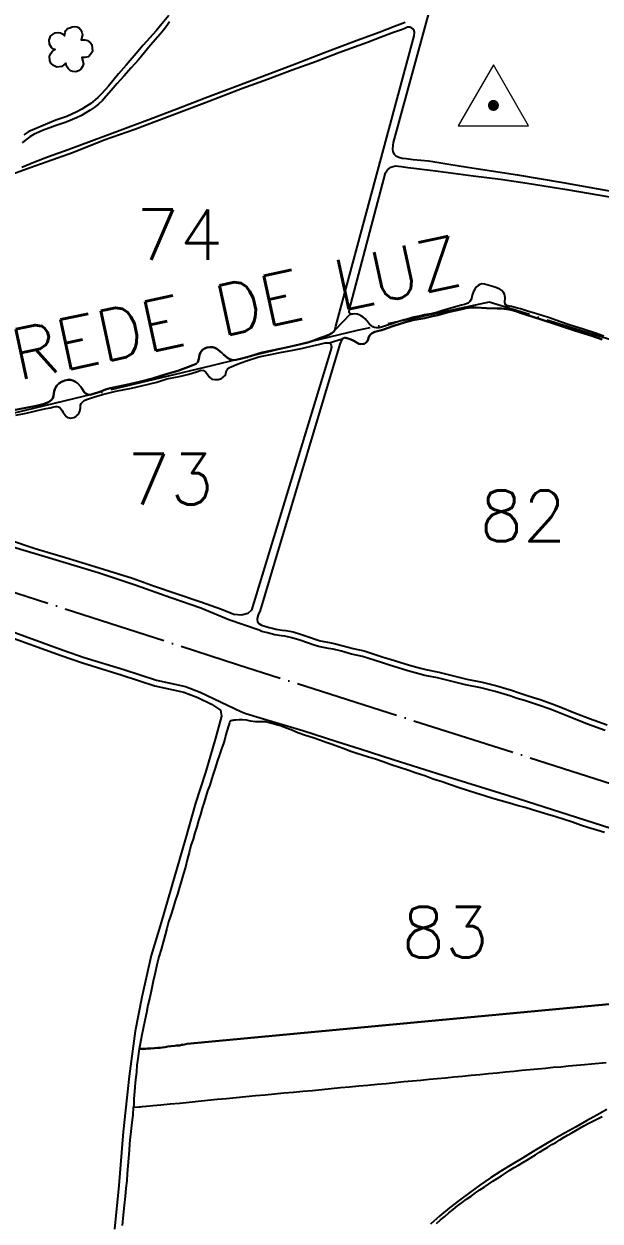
# Model space of a CAD drawing. Extents: x 739818 to 746118, y 7816232 to 7825142.
# Drawn here: x 742053 to 742497, y 7820319 to 7821242 of the extents above; entities that cross this region are included whole.
import ezdxf
from ezdxf.enums import TextEntityAlignment as Align

# ---------------------------------------------------------------- set-up
doc = ezdxf.new("R2010")
doc.units = 0
doc.header["$MEASUREMENT"] = 0
for name, pattern in [('CONTINUO', [0]), ('TAPUME', [94, 80, -7, 0, -7]), ('TRACO-PONTO', [94, 80, -7, 0, -7])]:
    doc.linetypes.add(name, pattern=pattern)
for name, color, linetype in [('0114001148047', 5, 'Continuous'), ('0114001148048', 5, 'Continuous'), ('0114001148065', 5, 'Continuous'), ('0114001148073', 5, 'Continuous'), ('0114001148074', 5, 'Continuous'), ('0114001148075', 5, 'Continuous'), ('0114001148076', 5, 'Continuous'), ('0114001148077', 5, 'Continuous'), ('0114001148082', 5, 'Continuous'), ('0114001148083', 5, 'Continuous'), ('_SIMBOLO ARVORE', 118, 'Continuous'), ('REDE_DE_LUZ', 6, 'Continuous'), ('RESERVA', 3, 'Continuous'), ('TEXTO', 7, 'Continuous'), ('TEXTO_NUN_TAL', 7, 'Continuous')]:
    doc.layers.add(name, color=color, linetype=linetype)
doc.layers.add('TEXTO_DIVERSOS', color=7, linetype='Continuous', lineweight=5)
doc.styles.add('Simplex', font='simplex.shx')

msp = doc.modelspace()

# ---------------------------------------------------------------- linework, layer by layer
at = {"layer": '0114001148047', "elevation": 607.35}
for points in [[(742128.62, 7820316.14), (742129.44, 7820324.33), (742130.25, 7820331.77), (742130.97, 7820338.47), (742131.56, 7820344.68), (742132.14, 7820350.44), (742132.57, 7820356.08), (742132.98, 7820361.97), (742133.43, 7820368.01), (742133.91, 7820373.85), (742134.39, 7820379.27), (742134.87, 7820383.97), (742135.33, 7820388.44), (742135.85, 7820393.01), (742136.4, 7820397.45), (742136.8, 7820400.95), (742137.17, 7820407.16), (742141.49, 7820407.32), (742142.31, 7820407.4), (742144.08, 7820407.64), (742147.15, 7820408.03), (742152.01, 7820408.48), (742158.23, 7820408.92), (742165.32, 7820409.72), (742172.88, 7820410.33), (742179.99, 7820410.98), (742187.04, 7820411.69), (742194.22, 7820412.49), (742201.52, 7820413.23), (742208.9, 7820413.87), (742216.29, 7820414.61), (742223.7, 7820415.31), (742231.14, 7820416.05), (742238.51, 7820416.81), (742245.78, 7820417.56), (742253.07, 7820418.18), (742260.39, 7820418.81), (742267.68, 7820419.44), (742274.98, 7820420.13), (742282.24, 7820420.84), (742289.47, 7820421.57), (742296.67, 7820422.25), (742303.74, 7820422.91), (742310.8, 7820423.58), (742317.85, 7820424.15), (742324.92, 7820424.79), (742331.91, 7820425.5), (742338.78, 7820426.2), (742345.48, 7820426.88), (742352.08, 7820427.49), (742358.59, 7820428.06), (742365.03, 7820428.7), (742371.31, 7820429.24), (742377.52, 7820429.67), (742384.02, 7820430.44), (742390.68, 7820431.16), (742397.43, 7820431.82), (742404.15, 7820432.4), (742410.81, 7820433.01), (742417.35, 7820433.68), (742423.86, 7820434.33), (742430.21, 7820434.99), (742436.46, 7820435.62), (742442.6, 7820436.17), (742448.72, 7820436.68), (742454.77, 7820437.3), (742460.72, 7820437.88), (742466.54, 7820438.38), (742472.43, 7820438.91), (742478.63, 7820439.42), (742484.74, 7820440.09), (742490.22, 7820440.68), (742495.76, 7820441.21), (742501.44, 7820441.72)], [(742501.91, 7820405.27), (742494.22, 7820401.03), (742486.4, 7820396.59), (742478.26, 7820392.04), (742469.94, 7820387.45), (742461.67, 7820382.69), (742453.5, 7820377.85), (742445.33, 7820372.92), (742436.98, 7820368.02), (742428.68, 7820363), (742420.39, 7820357.95), (742412.22, 7820352.69), (742404.17, 7820347.2), (742396.33, 7820341.38), (742388.43, 7820335.64), (742380.72, 7820329.63), (742373.24, 7820323.48), (742365.96, 7820317.06)]]:
    msp.add_lwpolyline(points, dxfattribs=at)
at = {"layer": '0114001148048', "linetype": 'ByBlock', "elevation": 603.2}
msp.add_lwpolyline([(742035.73, 7820771.65), (742081.37, 7820755.04), (742097.67, 7820749.43), (742128.31, 7820740.04), (742153.58, 7820731.74), (742175.97, 7820726.93), (742186.76, 7820722.69), (742197.18, 7820717.72), (742204.1, 7820713.03), (742204.84, 7820708.46), (742200.26, 7820691.48), (742192.71, 7820665.09), (742185.02, 7820641.28), (742176.89, 7820613.19), (742168.68, 7820584.98), (742158.39, 7820549.45), (742150.76, 7820523.96), (742143.41, 7820491.98), (742138.32, 7820465.74), (742133.81, 7820430.97), (742129.02, 7820388.1), (742125.87, 7820346.88), (742122.41, 7820313.28)], dxfattribs=at)
at = {"layer": '0114001148065'}
msp.add_lwpolyline([(742370.8, 7820317.55), (742373.87, 7820320.36), (742377, 7820323.08), (742380.3, 7820325.74), (742383.63, 7820328.43), (742386.98, 7820331.13), (742390.41, 7820333.73), (742393.9, 7820336.22), (742397.35, 7820338.68), (742400.76, 7820341.08), (742404.13, 7820343.39), (742407.43, 7820345.66), (742410.72, 7820347.91), (742414.01, 7820350.15), (742417.39, 7820352.31), (742420.78, 7820354.4), (742424, 7820356.46), (742427.22, 7820358.54), (742430.58, 7820360.6), (742433.9, 7820362.54), (742437.13, 7820364.5), (742440.26, 7820366.4), (742443.58, 7820368.41), (742446.9, 7820370.47), (742450.19, 7820372.5), (742453.43, 7820374.46), (742456.53, 7820376.45), (742459.58, 7820378.31), (742462.62, 7820380.09), (742465.65, 7820381.91), (742468.71, 7820383.74), (742471.81, 7820385.55), (742474.94, 7820387.33), (742478.06, 7820389.09), (742481.21, 7820390.94), (742484.4, 7820392.78), (742487.73, 7820394.59), (742491.18, 7820396.38), (742494.72, 7820398.19), (742498.29, 7820400.02)], dxfattribs=at)
at = {"layer": '0114001148073', "linetype": 'ByBlock'}
msp.add_lwpolyline([(742046.31, 7820940.26), (742054.44, 7820941.71), (742066.26, 7820944.52), (742069.68, 7820945.32), (742072.93, 7820946.04), (742075.64, 7820946.6), (742077.34, 7820946.9), (742078.36, 7820946.98), (742079.22, 7820946.82), (742080.28, 7820946.17), (742081.08, 7820945.24), (742081.85, 7820944.09), (742082.7, 7820942.74), (742084.39, 7820940.19), (742085.24, 7820939.35), (742086.33, 7820938.56), (742087.44, 7820938.1), (742088.7, 7820938.05), (742089.83, 7820938.15), (742091.1, 7820938.46), (742092.57, 7820939.26), (742093.2, 7820939.73), (742094.59, 7820941.04), (742095.23, 7820942.15), (742095.75, 7820943.33), (742096.03, 7820944.59), (742096.18, 7820945.95), (742096.21, 7820947.34), (742096.26, 7820948.38), (742096.65, 7820949.15), (742098.01, 7820950.65), (742099.15, 7820951.53), (742100.88, 7820952.41), (742103.23, 7820953.24), (742106.32, 7820954.13), (742113.11, 7820956.18), (742123.46, 7820958.67), (742135.51, 7820961.09), (742143.39, 7820962.98), (742155.1, 7820965.8), (742162.79, 7820968.15), (742170.9, 7820969.85), (742174.69, 7820970.65), (742179.82, 7820971.95), (742185.71, 7820973.76), (742189.37, 7820975.06), (742191.16, 7820974.76), (742192.55, 7820973.77), (742194.53, 7820971.4), (742195.72, 7820969.62), (742197.5, 7820967.97), (742199.88, 7820967.64), (742202.39, 7820967.7), (742205.03, 7820968.63), (742206.16, 7820969.62), (742208.1, 7820971.2), (742208.38, 7820972.34), (742208.86, 7820974.58), (742209.49, 7820975.66), (742211.12, 7820977.06), (742212.41, 7820977.64), (742216.47, 7820979.33), (742219.86, 7820980.63), (742224.34, 7820982.18), (742233.78, 7820985.25), (742242.74, 7820986.99), (742250.09, 7820988.51), (742259.91, 7820990.36), (742267.68, 7820992.01), (742276.16, 7820993.83), (742279.8, 7820994.74), (742282.74, 7820995.43), (742284.88, 7820996.06), (742287.92, 7820995.97), (742288.97, 7820995.16), (742289.51, 7820993.96), (742289.79, 7820992.57), (742288.98, 7820989.75), (742228.12, 7820790.15), (742225.14, 7820787.44), (742220.25, 7820786.09), (742214.45, 7820786.8), (742204.89, 7820790.63), (742189.14, 7820796.2), (742169.31, 7820802.9), (742153.39, 7820808.3), (742136.25, 7820814.52), (742107.29, 7820823.46), (742087.13, 7820829.54), (742061.34, 7820837.25), (742040.7, 7820844.13)], dxfattribs=at)
at = {"layer": '0114001148074', "linetype": 'ByBlock'}
for points in [[(742122.59, 7820961.78), (742131.41, 7820963.57), (742141.5, 7820966.08), (742152.55, 7820968.91), (742162.4, 7820971.85), (742171.19, 7820974.54), (742179.6, 7820977.55), (742182.95, 7820978.71), (742185.29, 7820979.77), (742186.63, 7820981.05), (742187.59, 7820983.59), (742187.76, 7820985.01), (742187.99, 7820986.76), (742188.67, 7820988.56), (742189.98, 7820990.31), (742191.75, 7820991.69), (742193.96, 7820992.46), (742196.17, 7820992.69), (742198.15, 7820992.6), (742199.81, 7820992.17), (742201.39, 7820991.4), (742205.26, 7820988.22), (742206.58, 7820987), (742209.65, 7820984.5), (742211.44, 7820983.42), (742213.68, 7820982.77), (742216.31, 7820982.86), (742219.55, 7820983.61), (742227.35, 7820985.62), (742236.38, 7820988.48), (742241.27, 7820989.58), (742251.16, 7820991.51), (742261.73, 7820993.99), (742271.58, 7820996.27), (742276.15, 7820997.92), (742280.6, 7820999.5), (742284.33, 7821000.78), (742287.62, 7821002.13), (742290.11, 7821003.39), (742291.32, 7821004.39), (742292.22, 7821005.8), (742293.04, 7821008.75), (742353.48, 7821232.61), (742353.7, 7821235.04), (742353.35, 7821236.45), (742352.55, 7821237.77), (742351.5, 7821238.62), (742350.16, 7821239.11), (742348.37, 7821239.11), (742346.24, 7821238.24), (742343.72, 7821237.21), (742337.48, 7821234.95), (742328.12, 7821231.43), (742317.59, 7821227.44), (742295.42, 7821219.43), (742278.08, 7821212.82), (742259.5, 7821206.01), (742240.41, 7821198.95), (742221.13, 7821191.91), (742191.85, 7821180.69), (742162.63, 7821169.61), (742138.04, 7821160.35), (742114.5, 7821152.01), (742090.92, 7821142.74), (742070.53, 7821135.46), (742057.56, 7821130.72), (742044.17, 7821125.88)], [(742044.61, 7820944.17), (742059.54, 7820947.05), (742064.03, 7820948.02), (742068.15, 7820949.1), (742071.5, 7820950.29), (742073.68, 7820951.88), (742075.04, 7820953.5), (742075.5, 7820955.24), (742075.71, 7820956.89), (742076.03, 7820958.64), (742076.51, 7820960.35), (742077.22, 7820961.9), (742078.11, 7820963.24), (742079.53, 7820964.6), (742081.62, 7820965.89), (742084.06, 7820966.92), (742086.41, 7820967.46), (742088.45, 7820967.44), (742090.45, 7820967.01), (742092.43, 7820966.03), (742093.94, 7820964.88), (742096.46, 7820962), (742097.48, 7820960.44), (742099.32, 7820957.75), (742100.3, 7820956.91), (742101.83, 7820956.16), (742103.77, 7820955.99), (742106.06, 7820956.62), (742108.84, 7820957.53), (742111.93, 7820958.63), (742115.46, 7820959.94), (742119.01, 7820960.99), (742122.59, 7820961.78)]]:
    msp.add_lwpolyline(points, dxfattribs=at)
at = {"layer": '0114001148075', "linetype": 'ByBlock'}
for points in [[(742050.94, 7821131.28), (742060.27, 7821135.1), (742071.57, 7821139.61), (742086.67, 7821145.02), (742104.76, 7821151.56), (742122.83, 7821158.22), (742150.16, 7821168.55), (742170.64, 7821176.24), (742192.26, 7821184.64), (742215.02, 7821193.32), (742237.99, 7821202.06), (742261.17, 7821210.58), (742284.41, 7821219.54), (742307.42, 7821228.41), (742326.53, 7821235.4), (742338.42, 7821240.03), (742346.59, 7821242.96)], [(742164.96, 7821243.34), (742162.77, 7821240.18), (742160.32, 7821236.97), (742157.74, 7821233.71), (742150.23, 7821225.27), (742147.84, 7821222.46), (742140.91, 7821214.12), (742135.35, 7821207.9), (742129.73, 7821201.51), (742124.23, 7821195.46), (742121.65, 7821192.36), (742116.06, 7821185.91), (742113.15, 7821182.71), (742110.07, 7821179.74), (742106.9, 7821177.27), (742103.76, 7821175.16), (742100.37, 7821173.13), (742096.89, 7821171.1), (742093.24, 7821169.26), (742085.26, 7821166.11), (742076.79, 7821163.21), (742072.53, 7821161.66), (742068.21, 7821159.99), (742064.11, 7821158.39), (742060.4, 7821156.64), (742057.06, 7821154.6), (742054.05, 7821152.39), (742051.21, 7821150.05)]]:
    msp.add_lwpolyline(points, dxfattribs=at)
at = {"layer": '0114001148076', "linetype": 'ByBlock'}
msp.add_lwpolyline([(742466.65, 7821622.35), (742337.38, 7821150.37), (742336.99, 7821148.15), (742336.74, 7821145.17), (742337.07, 7821143.02), (742337.94, 7821141.47), (742339.45, 7821140.05), (742341.57, 7821138.97), (742344.29, 7821138.36), (742347.24, 7821138.04), (742352.69, 7821137.23), (742358.51, 7821136.83), (742364.64, 7821136.2), (742367.76, 7821135.68), (742380.1, 7821133.72), (742386.72, 7821132.67), (742394.47, 7821131.4), (742401.23, 7821130.26), (742401.23, 7821130.26), (742433.03, 7821125.47), (742468.15, 7821119.54), (742505.25, 7821112.96)], dxfattribs=at)
at = {"layer": '0114001148077', "linetype": 'ByBlock'}
msp.add_lwpolyline([(742499.78, 7821001.14), (742494.04, 7821003.08), (742483.68, 7821006.41), (742473.08, 7821009.81), (742466.32, 7821012.12), (742457.05, 7821015.39), (742447.14, 7821018.5), (742440.9, 7821020.4), (742435.54, 7821022.09), (742433.01, 7821022.82), (742428.64, 7821024), (742427, 7821024.32), (742425.82, 7821024.46), (742424.99, 7821024.69), (742424.23, 7821025.21), (742423.58, 7821025.97), (742423.28, 7821026.99), (742423.7, 7821030.8), (742423.47, 7821032.24), (742423.07, 7821033.48), (742422.31, 7821034.73), (742421, 7821036.19), (742419.55, 7821037.32), (742417.81, 7821038.2), (742415.62, 7821038.96), (742413.22, 7821039.58), (742411.2, 7821040.14), (742409.52, 7821040.62), (742407.7, 7821041.13), (742405.75, 7821041.39), (742404.11, 7821040.93), (742402.73, 7821040.11), (742401.38, 7821038.95), (742400.26, 7821037.44), (742399.19, 7821035.54), (742398.43, 7821033.5), (742397.96, 7821031.63), (742397.61, 7821030.02), (742396.47, 7821027.75), (742395.19, 7821026.56), (742392.38, 7821025.45), (742390.04, 7821024.91), (742385.42, 7821023.81), (742380.96, 7821022.53), (742376.3, 7821021.06), (742371.74, 7821019.51), (742366.69, 7821018.39), (742361.4, 7821017.45), (742358.56, 7821016.86), (742355.88, 7821016.28), (742353.29, 7821015.67), (742348.17, 7821014.35), (742345.66, 7821013.64), (742341.54, 7821012.44), (742339.43, 7821011.79), (742335.63, 7821010.5), (742331.31, 7821009), (742327.47, 7821007.82), (742326.2, 7821007.64), (742324.58, 7821007.6), (742322.96, 7821007.85), (742321.53, 7821008.42), (742320.28, 7821009.24), (742319.1, 7821010.31), (742318.28, 7821011.35), (742317.08, 7821012.85), (742315.58, 7821014.42), (742314.16, 7821015.71), (742312.82, 7821016.66), (742311.05, 7821017.55), (742309.59, 7821018.08), (742307.28, 7821018.26), (742305.71, 7821018.06), (742304.37, 7821018.24), (742303.67, 7821019.05), (742303.44, 7821019.86), (742303.67, 7821021.92), (742331.46, 7821126.9), (742332.91, 7821129.27), (742335.39, 7821131.35), (742339.05, 7821132.36), (742343.77, 7821131.94), (742348.59, 7821131.15), (742353.25, 7821130.45), (742371.91, 7821128.16), (742398.95, 7821124.67), (742419.94, 7821122.03), (742440.66, 7821119.07), (742471.1, 7821114.13), (742520.58, 7821105.65)], dxfattribs=at)
at = {"layer": '0114001148082', "linetype": 'ByBlock'}
for points in [[(742498.5, 7820998.67), (742490.47, 7821001.3), (742482.02, 7821004.04), (742474.88, 7821006.2), (742461.73, 7821010.53), (742444.19, 7821016.23), (742435.94, 7821018.95), (742431.82, 7821020.27), (742428.1, 7821021.38), (742424.67, 7821021.96), (742421.16, 7821022.43), (742417.43, 7821022.53), (742409.28, 7821022.82), (742401.29, 7821023.17), (742397.42, 7821023.13), (742393.51, 7821022.63), (742389.55, 7821021.75), (742382.18, 7821020.1), (742378.82, 7821019.34), (742371.63, 7821017.3), (742367.92, 7821016.43), (742361.69, 7821015.11), (742355.65, 7821014.04), (742352.53, 7821013.51), (742346.9, 7821011.87), (742341.99, 7821010.47), (742338.46, 7821009.39), (742331.93, 7821007.09), (742330.09, 7821006.28), (742327.18, 7821005.51), (742323.13, 7821004.35), (742321.08, 7821003.52), (742319.71, 7821002.5), (742318.86, 7821001.03), (742318.26, 7820999.74), (742318.08, 7820998.6), (742317.54, 7820997.5), (742316.45, 7820996.13), (742315, 7820995.23), (742314.32, 7820995.24), (742311.75, 7820995.03), (742310.75, 7820995.23), (742308.19, 7820996.82), (742306.92, 7820997.65), (742304.25, 7820998.85), (742303.13, 7820999.19), (742300.67, 7820999.85), (742299.2, 7820999.56), (742297.95, 7820998.96), (742296.14, 7820995.09), (742245.61, 7820825.94), (742234.74, 7820789.86), (742233.29, 7820786.48), (742232.43, 7820783.74), (742232.36, 7820782.84), (742232.66, 7820781.41), (742233.12, 7820780.53), (742233.84, 7820779.83), (742235.85, 7820778.62), (742237.56, 7820778), (742241.71, 7820776.8), (742244.25, 7820776.07), (742246.9, 7820775.45), (742251.79, 7820774.74), (742254.59, 7820774.38), (742260.26, 7820773.24), (742266.72, 7820771.33), (742273.47, 7820768.93), (742277.1, 7820767.67)], [(742277.1, 7820767.67), (742280.89, 7820766.4), (742288.32, 7820765.07), (742291.87, 7820764.5), (742298.68, 7820762.7), (742306.35, 7820760.57), (742314.82, 7820758.62), (742329.62, 7820753.92), (742335.07, 7820752.19), (742349.96, 7820747.58), (742358.26, 7820745.34), (742362.59, 7820744.23), (742372.48, 7820742.25), (742382.86, 7820739.73), (742393.99, 7820736.85), (742405.8, 7820734.7), (742417.22, 7820731.85), (742428.64, 7820728.32), (742434.39, 7820726.39), (742439.92, 7820724.66), (742445.36, 7820722.88), (742450.63, 7820721.19), (742459.83, 7820717.99), (742466.42, 7820715.34), (742476.64, 7820711.32), (742488.76, 7820706.52), (742502.25, 7820701.65)]]:
    msp.add_lwpolyline(points, dxfattribs=at)
at = {"layer": '0114001148083', "elevation": 607.35}
for points in [[(742500.09, 7820618.74), (742494.33, 7820620.58), (742488.17, 7820622.49), (742481.81, 7820624.5), (742475.42, 7820626.76), (742469.04, 7820628.79), (742462.74, 7820630.87), (742456.55, 7820632.73), (742450.59, 7820634.54), (742444.75, 7820636.32), (742438.94, 7820637.94), (742433, 7820639.7), (742426.96, 7820641.35), (742420.63, 7820643.14), (742414.15, 7820645.06), (742407.62, 7820647.09), (742400.97, 7820649.06), (742394.48, 7820651.03), (742388.06, 7820653.15), (742381.55, 7820655.38), (742374.95, 7820657.75), (742368.25, 7820659.89), (742361.66, 7820662.47), (742355.06, 7820664.59), (742348.52, 7820666.7), (742342.13, 7820668.78), (742335.77, 7820670.95), (742329.49, 7820673.18), (742323.7, 7820675.23), (742318.35, 7820676.78), (742313.42, 7820678.25), (742308.57, 7820679.8), (742303.95, 7820681.51), (742299.51, 7820683.18), (742295.05, 7820684.79), (742290.3, 7820686.55), (742285.55, 7820688.24), (742280.83, 7820689.81), (742275.7, 7820691.61), (742269.76, 7820693.55), (742263.78, 7820695.63), (742258.64, 7820697.8), (742254.18, 7820699.53), (742250.33, 7820700.88), (742247.34, 7820701.8), (742244.71, 7820702.45), (742241.98, 7820703.22), (742238.85, 7820703.95), (742235.15, 7820704.06), (742231.18, 7820704.05), (742227.43, 7820704.43), (742224.12, 7820705.19), (742221.22, 7820705.56), (742218.61, 7820705.59), (742216, 7820705.42), (742214.59, 7820705.38), (742213.83, 7820705.16), (742213.14, 7820704.99), (742212.49, 7820704.82), (742212.01, 7820704.68), (742211.48, 7820704.33), (742211.12, 7820703.32), (742210.26, 7820700.83), (742209.26, 7820697.73), (742208.35, 7820694.34), (742207.39, 7820690.8), (742206.4, 7820687.34), (742205.32, 7820684.08), (742204.19, 7820680.9), (742203.14, 7820677.73), (742201.88, 7820674.32), (742200.78, 7820671.03), (742199.68, 7820667.5), (742198.54, 7820663.68), (742197.24, 7820659.58), (742195.84, 7820655.19), (742194.28, 7820650.88), (742192.96, 7820646.55), (742191.61, 7820642.11), (742190.14, 7820637.51), (742188.76, 7820632.76), (742187.32, 7820627.9), (742186.01, 7820623.02), (742184.49, 7820618.42), (742183.01, 7820613.75), (742181.38, 7820608.73), (742179.97, 7820603.38), (742178.56, 7820597.72), (742177.13, 7820592.12), (742175.69, 7820587.07), (742174.07, 7820581.87), (742172.45, 7820576.58), (742170.91, 7820571.28), (742169.25, 7820566.06), (742167.6, 7820560.66), (742165.84, 7820555.12), (742164.17, 7820549.87), (742162.77, 7820544.88), (742161.43, 7820539.89), (742160.03, 7820534.34), (742158.5, 7820528.7), (742156.72, 7820522.9), (742155.22, 7820516.93), (742153.82, 7820510.73), (742152.37, 7820504.29), (742150.98, 7820497.93), (742149.64, 7820491.71), (742148.22, 7820485.75), (742147, 7820479.84), (742145.84, 7820473.94), (742144.59, 7820467.79), (742143.39, 7820461.75), (742142.24, 7820455.91), (742141.55, 7820452.22), (742142.72, 7820452), (742144.39, 7820452.04), (742146.51, 7820452.14), (742147.91, 7820452.28), (742149.32, 7820452.37), (742150.59, 7820452.44), (742153.26, 7820452.68), (742155.49, 7820452.85), (742157.77, 7820452.91), (742159.18, 7820453.23), (742161.59, 7820453.52), (742163.54, 7820453.92), (742166.25, 7820454.15), (742168.88, 7820454.49), (742170.21, 7820454.77), (742171.5, 7820454.81), (742172.71, 7820454.82), (742174.09, 7820455.12), (742175.26, 7820455.25), (742176.43, 7820455.42), (742178.39, 7820455.91), (742594.13, 7820495.1)], [(742594.13, 7820495.1), (742178.39, 7820455.91), (742176.43, 7820455.42), (742175.26, 7820455.25), (742174.09, 7820455.12), (742172.71, 7820454.82), (742171.5, 7820454.81), (742170.21, 7820454.77), (742168.88, 7820454.49), (742166.25, 7820454.15), (742163.54, 7820453.92), (742161.59, 7820453.52), (742159.18, 7820453.23), (742157.77, 7820452.91), (742155.49, 7820452.85), (742153.26, 7820452.68), (742150.59, 7820452.44), (742149.32, 7820452.37), (742147.91, 7820452.28), (742146.51, 7820452.14), (742144.39, 7820452.04), (742142.72, 7820452), (742141.55, 7820452.22), (742141.2, 7820450.32), (742140.45, 7820444.79), (742139.78, 7820439.48), (742139.3, 7820434.52), (742138.83, 7820430.05), (742138.44, 7820426.11), (742138.11, 7820422.6), (742137.85, 7820419.32), (742137.64, 7820416.33), (742137.46, 7820413.62), (742137.34, 7820411.34), (742137.25, 7820409.43), (742137.17, 7820407.16), (742141.49, 7820407.32), (742142.31, 7820407.4), (742144.08, 7820407.64), (742147.15, 7820408.03), (742152.01, 7820408.48), (742158.23, 7820408.92), (742165.32, 7820409.72), (742172.88, 7820410.33), (742179.99, 7820410.98), (742187.04, 7820411.69), (742194.22, 7820412.49), (742201.52, 7820413.23), (742208.9, 7820413.87), (742216.29, 7820414.61), (742223.7, 7820415.31), (742231.14, 7820416.05), (742238.51, 7820416.81), (742245.78, 7820417.56), (742253.07, 7820418.18), (742260.39, 7820418.81), (742267.68, 7820419.44), (742274.98, 7820420.13), (742282.24, 7820420.84), (742289.47, 7820421.57), (742296.67, 7820422.25), (742303.74, 7820422.91), (742310.8, 7820423.58), (742317.85, 7820424.15), (742324.92, 7820424.79), (742331.91, 7820425.5), (742338.78, 7820426.2), (742345.48, 7820426.88), (742352.08, 7820427.49), (742358.59, 7820428.06), (742365.03, 7820428.7), (742371.31, 7820429.24), (742377.52, 7820429.67), (742384.02, 7820430.44), (742390.68, 7820431.16), (742397.43, 7820431.82), (742404.15, 7820432.4), (742410.81, 7820433.01), (742417.35, 7820433.68), (742423.86, 7820434.33), (742430.21, 7820434.99), (742436.46, 7820435.62), (742442.6, 7820436.17), (742448.72, 7820436.68), (742454.77, 7820437.3), (742460.72, 7820437.88), (742466.54, 7820438.38), (742472.43, 7820438.91), (742478.63, 7820439.42), (742484.74, 7820440.09), (742490.22, 7820440.68), (742495.76, 7820441.21), (742501.44, 7820441.72)]]:
    msp.add_lwpolyline(points, dxfattribs=at)
at = {"layer": '_SIMBOLO ARVORE', "linetype": 'CONTINUO'}
msp.add_polyline3d([(742084.87, 7821211.45, 0), (742081.86, 7821208.93, 0), (742078.04, 7821208.49, 0), (742075.32, 7821209.55, 0), (742073.39, 7821211.44, 0), (742072.59, 7821213.62, 0), (742072.37, 7821216.83, 0), (742073.42, 7821218.86, 0), (742074.51, 7821220.36, 0), (742076.71, 7821221.85, 0), (742075.31, 7821222.29, 0), (742073.93, 7821223.43, 0), (742072.31, 7821225.99, 0), (742072.02, 7821229.04, 0), (742073.19, 7821232.21, 0), (742074.42, 7821233.35, 0), (742076.66, 7821234.72, 0), (742079.02, 7821235.03, 0), (742080.9, 7821234.76, 0), (742082.39, 7821234.07, 0), (742084.02, 7821232.62, 0), (742084.51, 7821235.4, 0), (742084.93, 7821236.51, 0), (742086.15, 7821238.06, 0), (742087.96, 7821238.72, 0), (742089.73, 7821239.51, 0), (742091.73, 7821239.69, 0), (742093.61, 7821239.42, 0), (742095.14, 7821238.61, 0), (742096.28, 7821237.39, 0), (742097.28, 7821235.42, 0), (742097.67, 7821233.23, 0), (742096.76, 7821229.34, 0), (742099.49, 7821229.38, 0), (742101.75, 7821228.83, 0), (742103.88, 7821227.15, 0), (742105.06, 7821225.8, 0), (742105.38, 7821220.43, 0), (742104.06, 7821218.03, 0), (742102.32, 7821216.43, 0), (742099.56, 7821215.69, 0), (742097.15, 7821215.91, 0), (742098.44, 7821210.9, 0), (742097.85, 7821208.76, 0), (742096.4, 7821206.72, 0), (742094.81, 7821205.45, 0), (742092.54, 7821204.89, 0), (742090.29, 7821205.03, 0), (742088.61, 7821205.51, 0), (742086.68, 7821207.41, 0), (742085.36, 7821209.12, 0), (742084.96, 7821211.71, 0)], dxfattribs=at)
at = {"layer": 'REDE_DE_LUZ', "linetype": 'TRACO-PONTO'}
msp.add_lwpolyline([(742989.99, 7821292.48), (742775.49, 7820919.81), (742764.54, 7820913.55), (742645.56, 7820952.11), (742532.16, 7820989.85), (742411.25, 7821027.39), (742309.42, 7821005.42), (742197.32, 7820978.41), (741976.47, 7820925.41)], dxfattribs=at)
at = {"layer": 'REDE_DE_LUZ'}
for points in [[(742499.78, 7821001.14), (742494.04, 7821003.08), (742483.68, 7821006.41), (742473.08, 7821009.81), (742466.32, 7821012.12), (742457.05, 7821015.39), (742447.14, 7821018.5), (742440.9, 7821020.4), (742435.54, 7821022.09), (742433.01, 7821022.82), (742428.64, 7821024), (742427, 7821024.32), (742425.23, 7821024.53), (742423.69, 7821025.58), (742423.28, 7821026.99), (742423.7, 7821030.8), (742423.47, 7821032.24), (742423.07, 7821033.48), (742422.31, 7821034.73), (742421, 7821036.19), (742419.55, 7821037.32), (742417.81, 7821038.2), (742415.62, 7821038.96), (742413.22, 7821039.58), (742411.2, 7821040.14), (742409.52, 7821040.62), (742407.7, 7821041.13), (742405.75, 7821041.39), (742404.11, 7821040.93), (742402.73, 7821040.11), (742401.38, 7821038.95), (742400.26, 7821037.44), (742399.19, 7821035.54), (742398.43, 7821033.5), (742397.96, 7821031.63), (742397.61, 7821030.02), (742396.47, 7821027.75), (742395.19, 7821026.56), (742392.38, 7821025.45), (742390.04, 7821024.91), (742385.42, 7821023.81), (742380.96, 7821022.53), (742376.3, 7821021.06), (742371.74, 7821019.51), (742366.69, 7821018.39), (742361.4, 7821017.45), (742358.56, 7821016.86), (742355.88, 7821016.28), (742353.29, 7821015.67), (742348.17, 7821014.35), (742345.66, 7821013.64), (742341.54, 7821012.44), (742339.43, 7821011.79), (742335.63, 7821010.5), (742331.31, 7821009), (742327.47, 7821007.82), (742326.2, 7821007.64), (742324.58, 7821007.6), (742322.96, 7821007.85), (742321.53, 7821008.42), (742320.28, 7821009.24), (742319.1, 7821010.31), (742318.28, 7821011.35), (742317.08, 7821012.85), (742315.58, 7821014.42), (742314.16, 7821015.71), (742312.82, 7821016.66), (742311.05, 7821017.55), (742309.59, 7821018.08), (742307.28, 7821018.26), (742304.63, 7821017.93), (742304.37, 7821018.24), (742292.22, 7821005.8), (742291.32, 7821004.39), (742290.11, 7821003.39), (742287.62, 7821002.13), (742284.33, 7821000.78), (742280.6, 7820999.5), (742276.15, 7820997.92), (742271.58, 7820996.27), (742261.73, 7820993.99), (742251.16, 7820991.51), (742241.27, 7820989.58), (742236.38, 7820988.48), (742227.35, 7820985.62), (742219.55, 7820983.61), (742216.31, 7820982.86), (742213.68, 7820982.77), (742211.44, 7820983.42), (742209.65, 7820984.5), (742206.58, 7820987), (742205.26, 7820988.22), (742201.39, 7820991.4), (742199.81, 7820992.17), (742198.15, 7820992.6), (742196.17, 7820992.69), (742193.96, 7820992.46), (742191.75, 7820991.69), (742189.98, 7820990.31), (742188.67, 7820988.56), (742187.99, 7820986.76), (742187.76, 7820985.01), (742187.59, 7820983.59), (742186.63, 7820981.05), (742185.29, 7820979.77), (742182.95, 7820978.71), (742179.6, 7820977.55), (742171.19, 7820974.54), (742162.4, 7820971.85), (742152.55, 7820968.91), (742141.5, 7820966.08), (742131.41, 7820963.57), (742122.59, 7820961.78), (742119.01, 7820960.99), (742115.46, 7820959.94), (742111.93, 7820958.63), (742108.84, 7820957.53), (742106.06, 7820956.62), (742103.77, 7820955.99), (742101.83, 7820956.16), (742100.3, 7820956.91), (742099.32, 7820957.75), (742097.48, 7820960.44), (742096.46, 7820962), (742093.94, 7820964.88), (742092.43, 7820966.03), (742090.45, 7820967.01), (742088.45, 7820967.44), (742086.41, 7820967.46), (742084.06, 7820966.92), (742081.62, 7820965.89), (742079.53, 7820964.6), (742078.11, 7820963.24), (742077.22, 7820961.9), (742076.51, 7820960.35), (742076.03, 7820958.64), (742075.71, 7820956.89), (742075.5, 7820955.24), (742075.04, 7820953.5), (742073.68, 7820951.88), (742071.5, 7820950.29), (742068.15, 7820949.1), (742064.03, 7820948.02), (742059.54, 7820947.05), (742044.61, 7820944.17)], [(742046.31, 7820940.26), (742054.44, 7820941.71), (742066.26, 7820944.52), (742069.68, 7820945.32), (742072.93, 7820946.04), (742075.64, 7820946.6), (742078.09, 7820947.03), (742079.22, 7820946.82), (742080.28, 7820946.17), (742081.08, 7820945.24), (742081.85, 7820944.09), (742082.7, 7820942.74), (742084.39, 7820940.19), (742085.24, 7820939.35), (742086.33, 7820938.56), (742087.44, 7820938.1), (742088.7, 7820938.05), (742089.83, 7820938.15), (742091.1, 7820938.46), (742092.57, 7820939.26), (742093.2, 7820939.73), (742094.59, 7820941.04), (742095.23, 7820942.15), (742095.75, 7820943.33), (742096.03, 7820944.59), (742096.18, 7820945.95), (742096.22, 7820948.3), (742096.65, 7820949.15), (742098.01, 7820950.65), (742099.15, 7820951.53), (742100.88, 7820952.41), (742103.23, 7820953.24), (742106.32, 7820954.13), (742113.11, 7820956.18), (742123.46, 7820958.67), (742135.51, 7820961.09), (742143.39, 7820962.98), (742155.1, 7820965.8), (742162.79, 7820968.15), (742170.9, 7820969.85), (742174.69, 7820970.65), (742179.82, 7820971.95), (742185.71, 7820973.76), (742189.37, 7820975.06), (742191.16, 7820974.76), (742192.55, 7820973.77), (742194.53, 7820971.4), (742195.72, 7820969.62), (742197.5, 7820967.97), (742199.88, 7820967.64), (742202.39, 7820967.7), (742205.03, 7820968.63), (742206.16, 7820969.62), (742208.1, 7820971.2), (742208.38, 7820972.34), (742208.86, 7820974.58), (742209.49, 7820975.66), (742211.12, 7820977.06), (742212.41, 7820977.64), (742216.47, 7820979.33), (742219.86, 7820980.63), (742224.34, 7820982.18), (742233.78, 7820985.25), (742242.74, 7820986.99), (742250.09, 7820988.51), (742259.91, 7820990.36), (742267.68, 7820992.01), (742276.16, 7820993.83), (742279.8, 7820994.74), (742282.74, 7820995.43), (742284.88, 7820996.06), (742287.92, 7820995.97), (742297.95, 7820998.96), (742300.12, 7821000), (742304.08, 7820998.93), (742306.92, 7820997.65), (742308.19, 7820996.82), (742310.75, 7820995.23), (742311.75, 7820995.03), (742315.11, 7820995.3), (742316.45, 7820996.13), (742317.54, 7820997.5), (742318.08, 7820998.6), (742318.26, 7820999.74), (742318.86, 7821001.03), (742319.71, 7821002.5), (742321.08, 7821003.52), (742323.13, 7821004.35), (742327.18, 7821005.51), (742330.09, 7821006.28), (742331.93, 7821007.09), (742338.46, 7821009.39), (742341.99, 7821010.47), (742346.9, 7821011.87), (742352.53, 7821013.51), (742355.65, 7821014.04), (742361.69, 7821015.11), (742367.92, 7821016.43), (742371.63, 7821017.3), (742378.82, 7821019.34), (742382.18, 7821020.1), (742389.55, 7821021.75), (742393.51, 7821022.63), (742397.42, 7821023.13), (742401.29, 7821023.17), (742409.28, 7821022.82), (742417.43, 7821022.53), (742421.16, 7821022.43), (742424.67, 7821021.96), (742428.1, 7821021.38), (742431.82, 7821020.27), (742435.94, 7821018.95), (742444.19, 7821016.23), (742461.73, 7821010.53), (742474.88, 7821006.2), (742482.02, 7821004.04), (742490.47, 7821001.3), (742498.5, 7820998.67)], [(742500.71, 7820697.42), (742487.17, 7820702.31), (742474.99, 7820707.14), (742464.75, 7820711.16), (742458.25, 7820713.77), (742449.21, 7820716.92), (742443.97, 7820718.6), (742438.55, 7820720.37), (742433, 7820722.11), (742427.26, 7820724.04), (742416.01, 7820727.51), (742404.85, 7820730.3), (742393.03, 7820732.45), (742381.76, 7820735.37), (742371.51, 7820737.86), (742361.59, 7820739.84), (742357.11, 7820740.99), (742348.71, 7820743.25), (742333.73, 7820747.9), (742328.26, 7820749.63), (742313.63, 7820754.27), (742305.24, 7820756.21), (742297.51, 7820758.35), (742290.94, 7820760.09), (742287.56, 7820760.63), (742279.77, 7820762.03), (742275.65, 7820763.42), (742271.98, 7820764.69), (742265.33, 7820767.05), (742259.17, 7820768.87), (742253.85, 7820769.93), (742251.18, 7820770.28), (742246.06, 7820771.02), (742243.11, 7820771.72), (742240.47, 7820772.47), (742236.16, 7820773.72), (742233.9, 7820774.55), (742210.62, 7820782.57), (742188.92, 7820791.71), (742166, 7820799.59), (742138.28, 7820809.27), (742109.92, 7820818.86), (742066.39, 7820831.79), (742034.62, 7820841.39)], [(742037.18, 7820775.91), (742082.87, 7820759.28), (742099.06, 7820753.71), (742129.68, 7820744.33), (742154.76, 7820736.09), (742177.27, 7820731.25), (742188.55, 7820726.82), (742199.42, 7820721.63), (742219.88, 7820711.93), (742223.79, 7820710.55), (742232.15, 7820707.93), (742249.47, 7820702.79), (742267.56, 7820697.38), (742293.79, 7820688.98), (742311.78, 7820683.3), (742337.16, 7820675.11), (742371.43, 7820664.11), (742434.37, 7820644.7), (742504.25, 7820622.25)]]:
    msp.add_lwpolyline(points, dxfattribs=at)
at = {"layer": 'REDE_DE_LUZ', "linetype": 'TAPUME', "flags": 128}
msp.add_lwpolyline([(741547.16, 7820964.75), (742217.2, 7820748.3), (743545.86, 7820324.55)], dxfattribs=at)
at = {"layer": 'RESERVA'}
msp.add_lwpolyline([(742164.32, 7821248.27), (742157.92, 7821240.35), (742154.51, 7821236.44), (742144.59, 7821225.34), (742139.12, 7821219.01), (742131.41, 7821210.01), (742125.67, 7821203.27), (742117.76, 7821193.82), (742112.36, 7821187.72), (742109.63, 7821185.1), (742104.09, 7821180.44), (742100.9, 7821178.25), (742097.33, 7821176), (742093.53, 7821173.99), (742085.7, 7821170.48), (742077.34, 7821167.46), (742069.22, 7821164.31), (742060.68, 7821160.64), (742056.42, 7821158.72), (742052.52, 7821156.32)], dxfattribs=at)
at = {"layer": 'TEXTO', "lineweight": 9, "flags": 128}
msp.add_lwpolyline([(742387.47, 7821163.24), (742441.72, 7821163.24), (742414.59, 7821210.22)], close=True, dxfattribs=at)
at = {"layer": 'TEXTO', "lineweight": 9, "const_width": 4.24, "flags": 128}
msp.add_lwpolyline([(742412.47, 7821178.9, -1), (742416.71, 7821178.9, -1)], format="xyb", close=True, dxfattribs=at)

# ---------------------------------------------------------------- texts
at = {"layer": 'TEXTO_DIVERSOS', "color": 6, "linetype": 'Continuous', "style": 'Simplex'}
msp.add_text('REDE DE LUZ', height=39, rotation=12.15456, dxfattribs=at).set_placement((742048.16, 7820966.95))
at = {"layer": 'TEXTO_NUN_TAL', "linetype": 'Continuous', "style": 'Simplex'}
for s, p in [('74', (742139.13, 7821059.82)), ('73', (742132.02, 7820871.58)), ('82', (742403.89, 7820843.17))]:
    msp.add_text(s, height=39, dxfattribs=at).set_placement(p)
msp.add_text('83', height=39, dxfattribs=at).set_placement((742377.36, 7820510.75), align=Align.BOTTOM_CENTER)

doc.saveas('drawing.dxf')
